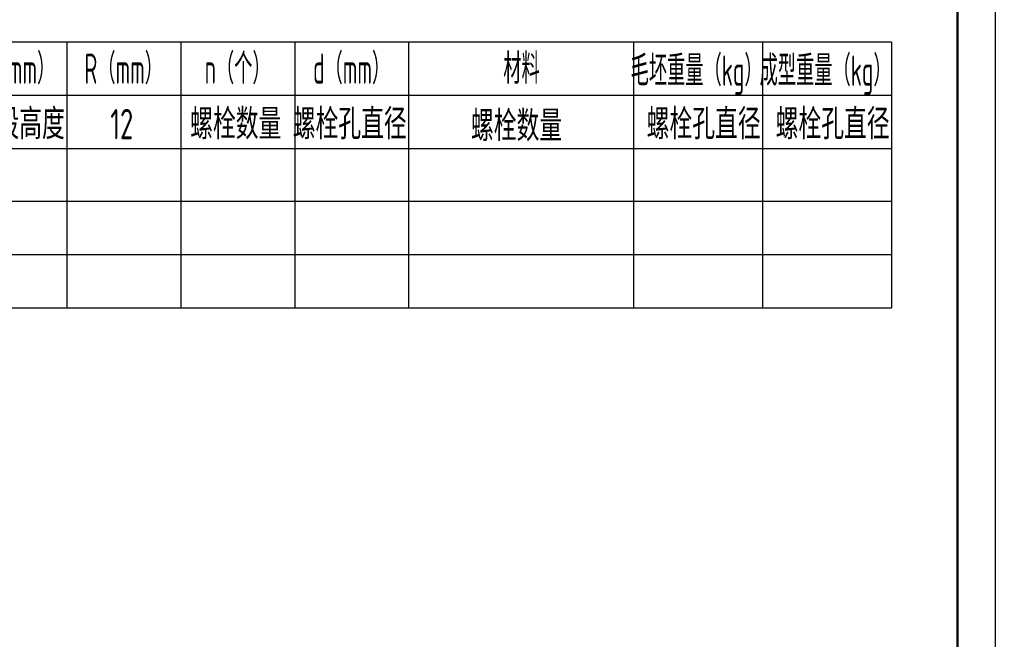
# Model space of a CAD drawing. Header units: millimetres. Extents: x 2484 to 2904, y 1420 to 1717.
# Drawn here: x 2775.5 to 2903.9, y 1501.6 to 1583.2 of the extents above; entities that cross this region are included whole.
import ezdxf
from ezdxf.enums import TextEntityAlignment as Align

# ---------------------------------------------------------------- set-up
doc = ezdxf.new("R2010")
doc.units = ezdxf.units.MM
for name, color, linetype, lineweight in [('1粗实线', 7, 'Continuous', 30), ('7文本', 2, 'Continuous', 18), ('9图表', 4, 'Continuous', 18)]:
    doc.layers.add(name, color=color, linetype=linetype, lineweight=lineweight)
doc.styles.add('lanpec', font='bpec_e.shx', dxfattribs={"width": 0.75, "bigfont": 'hztxt.shx'})

# ---------------------------------------------------------------- blocks, each defined once
blk = doc.blocks.new('A3-零部件图-LANPEC-AUTOPRINT')
at = {"layer": '1粗实线'}
blk.add_lwpolyline([(-395, 5), (-5, 5), (-5, 292), (-395, 292)], close=True, dxfattribs=at)
at = {"layer": '9图表'}
blk.add_lwpolyline([(-420, 0), (0, 0), (0, 297), (-420, 297)], close=True, dxfattribs=at)

msp = doc.modelspace()

# ---------------------------------------------------------------- linework, layer by layer
at = {"layer": '9图表', "color": 4, "ltscale": 0.5}
for p, q in [((2890.244, 1580.237), (2600.236, 1580.237)), ((2781.681, 1580.247), (2781.681, 1545.247)), ((2796.681, 1580.247), (2796.681, 1545.247)), ((2811.681, 1580.247), (2811.681, 1545.247)), ((2826.681, 1580.247), (2826.681, 1545.247)), ((2826.681, 1580.247), (2826.681, 1545.247)), ((2856.285, 1580.247), (2856.285, 1545.247)), ((2873.265, 1580.247), (2873.265, 1545.247)), ((2873.265, 1580.246), (2873.265, 1545.246)), ((2890.244, 1580.246), (2890.244, 1545.246)), ((2600.205, 1573.245), (2890.244, 1573.245)), ((2600.236, 1566.237), (2890.244, 1566.237)), ((2600.236, 1559.276), (2890.244, 1559.276)), ((2600.204, 1552.253), (2890.244, 1552.253)), ((2600.236, 1545.246), (2890.244, 1545.246))]:
    msp.add_line(p, q, dxfattribs=at)

# ---------------------------------------------------------------- block references
msp.add_blockref('A3-零部件图-LANPEC-AUTOPRINT', (2903.923, 1419.902))
msp.add_blockref('A3-零部件图-LANPEC-AUTOPRINT', (2903.923, 1419.902))

# ---------------------------------------------------------------- texts
at = {"layer": '7文本', "color": 4, "style": 'lanpec', "width": 0.6}
for s, p in [('hw（mm）', (2774.181, 1576.747)), ('R（mm）', (2789.181, 1576.747)), ('n（个）', (2804.181, 1576.747)), ('d（mm）', (2819.181, 1576.747)), ('材料', (2841.544, 1576.747)), ('毛坯重量（kg）', (2864.584, 1576.485)), ('成型重量（kg）', (2881.563, 1576.483))]:
    msp.add_text(s, height=4, dxfattribs=at).set_placement(p, align=Align.MIDDLE_CENTER)
at = {"layer": '7文本', "style": 'lanpec', "width": 0.75}
for s, p in [('直边段高度', (2773.923, 1569.441)), ('12', (2788.923, 1569.441)), ('螺栓数量', (2803.923, 1569.441)), ('螺栓孔直径', (2818.923, 1569.441)), ('螺栓数量', (2840.884, 1569.197)), ('螺栓孔直径', (2865.507, 1569.441)), ('螺栓孔直径', (2882.487, 1569.44))]:
    msp.add_text(s, height=4, dxfattribs=at).set_placement(p, align=Align.MIDDLE_CENTER)

doc.saveas('drawing.dxf')
